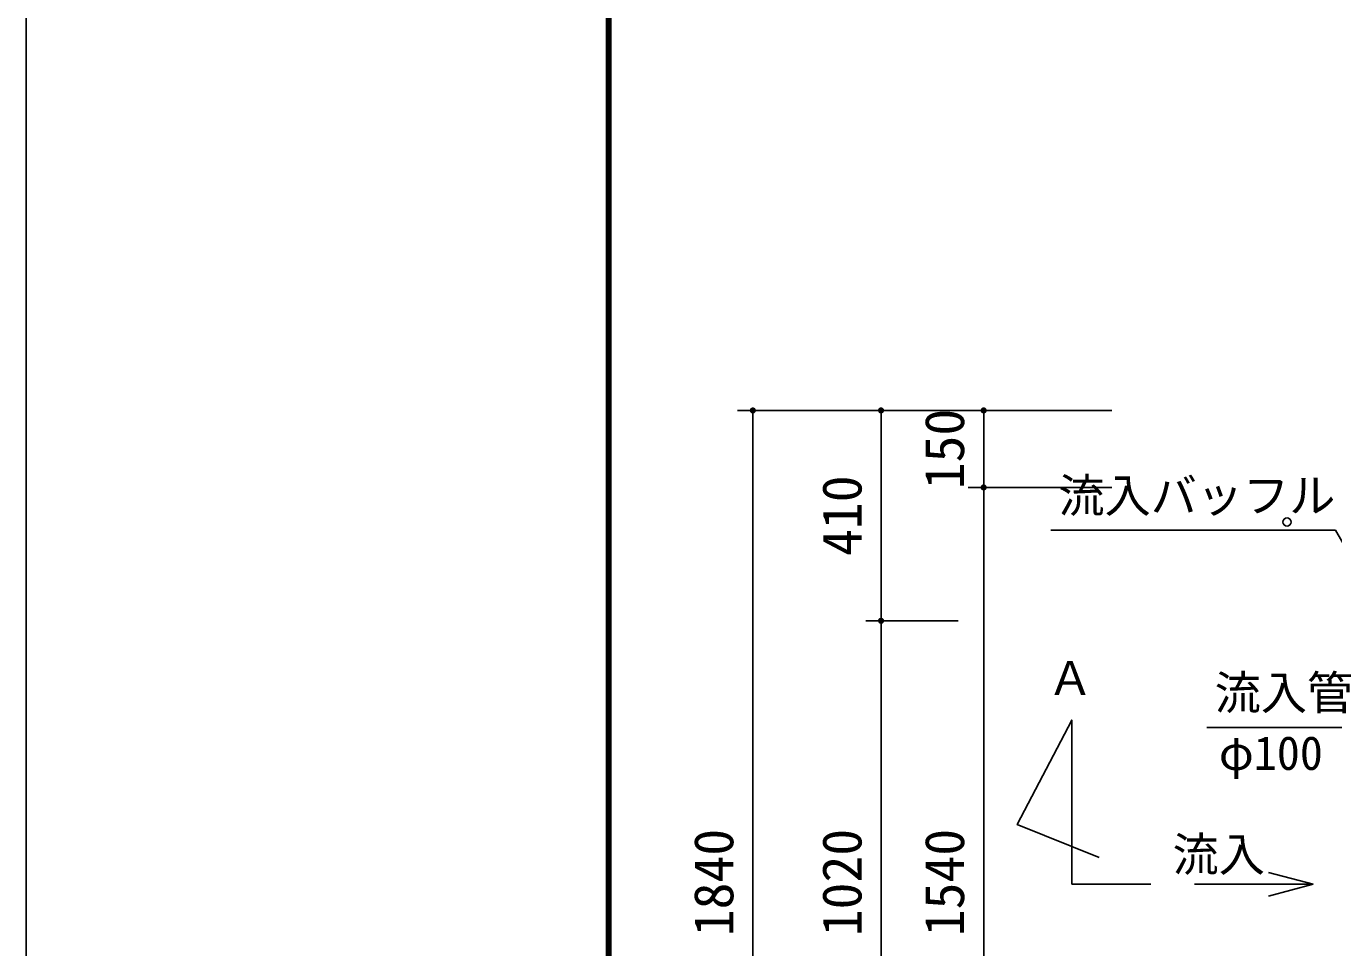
# Model space of a CAD drawing. Units: millimetres, scale not verified. Extents: x -8910 to 8910, y -6308 to 6308.
# Drawn here: x -8910 to -6361, y 936 to 2733 of the extents above; entities that cross this region are included whole.
import ezdxf
from ezdxf.enums import TextEntityAlignment as Align

# ---------------------------------------------------------------- set-up
doc = ezdxf.new("R2010")
doc.units = ezdxf.units.MM
doc.header["$LTSCALE"] = 30
for name, color, linetype, lineweight in [('0-3_空気管', 3, 'Continuous', 25), ('0-5_製作', 5, 'Continuous', 25), ('0-A_寸法', 5, 'Continuous', 25), ('0-C_図面枠', 7, 'Continuous', 25), ('0-D_Axis_waku', 7, 'Continuous', 25)]:
    doc.layers.add(name, color=color, linetype=linetype, lineweight=lineweight)
doc.styles.add('ＭＳ ゴシック', font='')
doc.styles.get('ＭＳ ゴシック').set_extended_font_data('MS Gothic')

msp = doc.modelspace()

# ---------------------------------------------------------------- linework, layer by layer
at = {"layer": '0-3_空気管', "color": 2}
for p, q in [((-7493.28, 1983.78), (-7493.28, 143.78)), ((-7043.28, 1983.78), (-7043.28, 1833.78)), ((-7043.28, 1833.78), (-7043.28, 293.78))]:
    msp.add_line(p, q, dxfattribs=at)
at = {"layer": '0-3_空気管', "color": 4}
for p, q in [((-6401.23, 1060.08), (-6488.16, 1083.38)), ((-6632.42, 1060.08), (-6407.46, 1060.08)), ((-6401.23, 1060.08), (-6488.16, 1036.79))]:
    msp.add_line(p, q, dxfattribs=at)
at = {"layer": '0-3_空気管'}
msp.add_line((-6717.19, 1060.08), (-6871.55, 1060.08), dxfattribs=at)
for points in [[(-6028.46, 1180.13), (-6357.6, 1750.22), (-6912.6, 1750.22)], [(-6871.55, 1060.08), (-6871.55, 1380.09), (-6977.88, 1176.43), (-6818.27, 1112.46)], [(-6164.06, 1090.67), (-6322.97, 1365.91), (-6607.97, 1365.91)]]:
    msp.add_lwpolyline(points, dxfattribs=at)
msp.add_circle((-6451.9, 1766.3), 8, dxfattribs=at)
at = {"layer": '0-5_製作', "color": 2}
for p, q in [((-7523.28, 1983.78), (-7043.28, 1983.78)), ((-7073.28, 1983.78), (-6793.73, 1983.78)), ((-7073.28, 1833.78), (-6793.73, 1833.78))]:
    msp.add_line(p, q, dxfattribs=at)
at = {"layer": '0-5_製作'}
for points in [[(-7496.81, 1988.64), (-7493.28, 1983.78), (-7497.39, 1988.16)], [(-7496.17, 1989.04), (-7493.28, 1983.78), (-7496.81, 1988.64)], [(-7495.49, 1989.36), (-7493.28, 1983.78), (-7496.17, 1989.04)], [(-7494.78, 1989.6), (-7493.28, 1983.78), (-7495.49, 1989.36)], [(-7494.04, 1989.74), (-7493.28, 1983.78), (-7494.78, 1989.6)], [(-7493.28, 1989.78), (-7493.28, 1983.78), (-7494.04, 1989.74)], [(-7492.91, 1989.77), (-7493.28, 1983.78), (-7493.28, 1989.78)], [(-7492.16, 1989.68), (-7493.28, 1983.78), (-7492.91, 1989.77)], [(-7491.43, 1989.49), (-7493.28, 1983.78), (-7492.16, 1989.68)], [(-7491.43, 1989.49), (-7487.28, 1983.78), (-7493.28, 1983.78)], [(-7490.73, 1989.21), (-7487.28, 1983.78), (-7491.43, 1989.49)], [(-7490.07, 1988.85), (-7487.28, 1983.78), (-7490.73, 1989.21)], [(-7489.46, 1988.41), (-7487.28, 1983.78), (-7490.07, 1988.85)], [(-7046.81, 1988.64), (-7043.28, 1983.78), (-7047.39, 1988.16)], [(-7046.17, 1989.04), (-7043.28, 1983.78), (-7046.81, 1988.64)], [(-7045.49, 1989.36), (-7043.28, 1983.78), (-7046.17, 1989.04)], [(-7044.78, 1989.6), (-7043.28, 1983.78), (-7045.49, 1989.36)], [(-7044.04, 1989.74), (-7043.28, 1983.78), (-7044.78, 1989.6)], [(-7043.28, 1989.78), (-7043.28, 1983.78), (-7044.04, 1989.74)], [(-7042.91, 1989.77), (-7043.28, 1983.78), (-7043.28, 1989.78)], [(-7042.16, 1989.68), (-7043.28, 1983.78), (-7042.91, 1989.77)], [(-7041.43, 1989.49), (-7043.28, 1983.78), (-7042.16, 1989.68)], [(-7041.43, 1989.49), (-7037.28, 1983.78), (-7043.28, 1983.78)], [(-7040.73, 1989.21), (-7037.28, 1983.78), (-7041.43, 1989.49)], [(-7040.07, 1988.85), (-7037.28, 1983.78), (-7040.73, 1989.21)], [(-7039.46, 1988.41), (-7037.28, 1983.78), (-7040.07, 1988.85)], [(-7498.35, 1987), (-7499.28, 1983.78), (-7499.27, 1984.16)], [(-7498.35, 1987), (-7493.28, 1983.78), (-7499.28, 1983.78)], [(-7493.28, 1983.78), (-7499.24, 1983.03), (-7499.28, 1983.78)], [(-7498.35, 1987), (-7499.27, 1984.16), (-7498.71, 1986.34)], [(-7498.71, 1986.34), (-7499.27, 1984.16), (-7499.18, 1984.91)], [(-7493.28, 1983.78), (-7499.1, 1982.29), (-7499.24, 1983.03)], [(-7498.71, 1986.34), (-7499.18, 1984.91), (-7498.99, 1985.64)], [(-7493.28, 1983.78), (-7498.86, 1981.57), (-7499.1, 1982.29)], [(-7493.28, 1983.78), (-7498.54, 1980.89), (-7498.86, 1981.57)], [(-7493.28, 1983.78), (-7498.14, 1980.26), (-7498.54, 1980.89)], [(-7497.91, 1987.61), (-7493.28, 1983.78), (-7498.35, 1987)], [(-7493.28, 1983.78), (-7497.66, 1979.68), (-7498.14, 1980.26)], [(-7497.39, 1988.16), (-7493.28, 1983.78), (-7497.91, 1987.61)], [(-7493.28, 1983.78), (-7497.11, 1979.16), (-7497.66, 1979.68)], [(-7493.28, 1983.78), (-7496.5, 1978.72), (-7497.11, 1979.16)], [(-7493.28, 1983.78), (-7495.84, 1978.35), (-7496.5, 1978.72)], [(-7493.28, 1983.78), (-7495.14, 1978.08), (-7495.84, 1978.35)], [(-7493.28, 1983.78), (-7494.41, 1977.89), (-7495.14, 1978.08)], [(-7493.28, 1977.78), (-7494.41, 1977.89), (-7493.28, 1983.78)], [(-7493.28, 1977.78), (-7493.66, 1977.8), (-7494.41, 1977.89)], [(-7487.28, 1983.78), (-7493.28, 1977.78), (-7493.28, 1983.78)], [(-7487.28, 1983.78), (-7492.53, 1977.83), (-7493.28, 1977.78)], [(-7487.28, 1983.78), (-7491.79, 1977.97), (-7492.53, 1977.83)], [(-7487.28, 1983.78), (-7491.07, 1978.2), (-7491.79, 1977.97)], [(-7487.28, 1983.78), (-7490.39, 1978.53), (-7491.07, 1978.2)], [(-7487.28, 1983.78), (-7489.76, 1978.93), (-7490.39, 1978.53)], [(-7487.28, 1983.78), (-7489.18, 1979.41), (-7489.76, 1978.93)], [(-7488.91, 1987.89), (-7487.28, 1983.78), (-7489.46, 1988.41)], [(-7487.28, 1983.78), (-7488.66, 1979.96), (-7489.18, 1979.41)], [(-7488.43, 1987.31), (-7487.28, 1983.78), (-7488.91, 1987.89)], [(-7487.28, 1983.78), (-7488.22, 1980.57), (-7488.66, 1979.96)], [(-7488.03, 1986.67), (-7487.28, 1983.78), (-7488.43, 1987.31)], [(-7487.28, 1983.78), (-7487.85, 1981.23), (-7488.22, 1980.57)], [(-7487.7, 1985.99), (-7487.28, 1983.78), (-7488.03, 1986.67)], [(-7487.3, 1983.41), (-7487.85, 1981.23), (-7487.28, 1983.78)], [(-7487.39, 1982.66), (-7487.85, 1981.23), (-7487.3, 1983.41)], [(-7487.39, 1982.66), (-7487.58, 1981.93), (-7487.85, 1981.23)], [(-7487.47, 1985.28), (-7487.28, 1983.78), (-7487.7, 1985.99)], [(-7487.33, 1984.54), (-7487.28, 1983.78), (-7487.47, 1985.28)], [(-7048.35, 1987), (-7049.28, 1983.78), (-7049.27, 1984.16)], [(-7048.35, 1987), (-7043.28, 1983.78), (-7049.28, 1983.78)], [(-7043.28, 1983.78), (-7049.24, 1983.03), (-7049.28, 1983.78)], [(-7048.35, 1987), (-7049.27, 1984.16), (-7048.71, 1986.34)], [(-7048.71, 1986.34), (-7049.27, 1984.16), (-7049.18, 1984.91)], [(-7043.28, 1983.78), (-7049.1, 1982.29), (-7049.24, 1983.03)], [(-7048.71, 1986.34), (-7049.18, 1984.91), (-7048.99, 1985.64)], [(-7043.28, 1983.78), (-7048.86, 1981.57), (-7049.1, 1982.29)], [(-7043.28, 1983.78), (-7048.54, 1980.89), (-7048.86, 1981.57)], [(-7043.28, 1983.78), (-7048.14, 1980.26), (-7048.54, 1980.89)], [(-7047.91, 1987.61), (-7043.28, 1983.78), (-7048.35, 1987)], [(-7043.28, 1983.78), (-7047.66, 1979.68), (-7048.14, 1980.26)], [(-7047.39, 1988.16), (-7043.28, 1983.78), (-7047.91, 1987.61)], [(-7043.28, 1983.78), (-7047.11, 1979.16), (-7047.66, 1979.68)], [(-7043.28, 1983.78), (-7046.5, 1978.72), (-7047.11, 1979.16)], [(-7043.28, 1983.78), (-7045.84, 1978.35), (-7046.5, 1978.72)], [(-7043.28, 1983.78), (-7045.14, 1978.08), (-7045.84, 1978.35)], [(-7043.28, 1983.78), (-7044.41, 1977.89), (-7045.14, 1978.08)], [(-7043.28, 1977.78), (-7044.41, 1977.89), (-7043.28, 1983.78)], [(-7043.28, 1977.78), (-7043.66, 1977.8), (-7044.41, 1977.89)], [(-7037.28, 1983.78), (-7043.28, 1977.78), (-7043.28, 1983.78)], [(-7037.28, 1983.78), (-7042.53, 1977.83), (-7043.28, 1977.78)], [(-7037.28, 1983.78), (-7041.79, 1977.97), (-7042.53, 1977.83)], [(-7037.28, 1983.78), (-7041.07, 1978.2), (-7041.79, 1977.97)], [(-7037.28, 1983.78), (-7040.39, 1978.53), (-7041.07, 1978.2)], [(-7037.28, 1983.78), (-7039.76, 1978.93), (-7040.39, 1978.53)], [(-7037.28, 1983.78), (-7039.18, 1979.41), (-7039.76, 1978.93)], [(-7038.91, 1987.89), (-7037.28, 1983.78), (-7039.46, 1988.41)], [(-7037.28, 1983.78), (-7038.66, 1979.96), (-7039.18, 1979.41)], [(-7038.43, 1987.31), (-7037.28, 1983.78), (-7038.91, 1987.89)], [(-7037.28, 1983.78), (-7038.22, 1980.57), (-7038.66, 1979.96)], [(-7038.03, 1986.67), (-7037.28, 1983.78), (-7038.43, 1987.31)], [(-7037.28, 1983.78), (-7037.85, 1981.23), (-7038.22, 1980.57)], [(-7037.7, 1985.99), (-7037.28, 1983.78), (-7038.03, 1986.67)], [(-7037.3, 1983.41), (-7037.85, 1981.23), (-7037.28, 1983.78)], [(-7037.39, 1982.66), (-7037.85, 1981.23), (-7037.3, 1983.41)], [(-7037.39, 1982.66), (-7037.58, 1981.93), (-7037.85, 1981.23)], [(-7037.47, 1985.28), (-7037.28, 1983.78), (-7037.7, 1985.99)], [(-7037.33, 1984.54), (-7037.28, 1983.78), (-7037.47, 1985.28)], [(-7048.35, 1837), (-7049.28, 1833.78), (-7049.27, 1834.16)], [(-7048.35, 1837), (-7043.28, 1833.78), (-7049.28, 1833.78)], [(-7048.35, 1837), (-7049.27, 1834.16), (-7048.71, 1836.34)], [(-7048.71, 1836.34), (-7049.27, 1834.16), (-7049.18, 1834.91)], [(-7048.71, 1836.34), (-7049.18, 1834.91), (-7048.99, 1835.64)], [(-7047.91, 1837.61), (-7043.28, 1833.78), (-7048.35, 1837)], [(-7047.39, 1838.16), (-7043.28, 1833.78), (-7047.91, 1837.61)], [(-7046.81, 1838.64), (-7043.28, 1833.78), (-7047.39, 1838.16)], [(-7046.17, 1839.04), (-7043.28, 1833.78), (-7046.81, 1838.64)], [(-7045.49, 1839.36), (-7043.28, 1833.78), (-7046.17, 1839.04)], [(-7044.78, 1839.59), (-7043.28, 1833.78), (-7045.49, 1839.36)], [(-7044.04, 1839.74), (-7043.28, 1833.78), (-7044.78, 1839.59)], [(-7043.28, 1839.78), (-7043.28, 1833.78), (-7044.04, 1839.74)], [(-7042.91, 1839.77), (-7043.28, 1833.78), (-7043.28, 1839.78)], [(-7042.16, 1839.68), (-7043.28, 1833.78), (-7042.91, 1839.77)], [(-7041.43, 1839.49), (-7043.28, 1833.78), (-7042.16, 1839.68)], [(-7041.43, 1839.49), (-7037.28, 1833.78), (-7043.28, 1833.78)], [(-7040.73, 1839.21), (-7037.28, 1833.78), (-7041.43, 1839.49)], [(-7040.07, 1838.85), (-7037.28, 1833.78), (-7040.73, 1839.21)], [(-7039.46, 1838.41), (-7037.28, 1833.78), (-7040.07, 1838.85)], [(-7038.91, 1837.89), (-7037.28, 1833.78), (-7039.46, 1838.41)], [(-7038.43, 1837.31), (-7037.28, 1833.78), (-7038.91, 1837.89)], [(-7038.03, 1836.67), (-7037.28, 1833.78), (-7038.43, 1837.31)], [(-7037.7, 1835.99), (-7037.28, 1833.78), (-7038.03, 1836.67)], [(-7037.47, 1835.28), (-7037.28, 1833.78), (-7037.7, 1835.99)], [(-7043.28, 1833.78), (-7049.24, 1833.03), (-7049.28, 1833.78)], [(-7043.28, 1833.78), (-7049.1, 1832.29), (-7049.24, 1833.03)], [(-7043.28, 1833.78), (-7048.86, 1831.57), (-7049.1, 1832.29)], [(-7043.28, 1833.78), (-7048.54, 1830.89), (-7048.86, 1831.57)], [(-7043.28, 1833.78), (-7048.14, 1830.26), (-7048.54, 1830.89)], [(-7043.28, 1833.78), (-7047.66, 1829.68), (-7048.14, 1830.26)], [(-7043.28, 1833.78), (-7047.11, 1829.16), (-7047.66, 1829.68)], [(-7043.28, 1833.78), (-7046.5, 1828.72), (-7047.11, 1829.16)], [(-7043.28, 1833.78), (-7045.84, 1828.35), (-7046.5, 1828.72)], [(-7043.28, 1833.78), (-7045.14, 1828.08), (-7045.84, 1828.35)], [(-7043.28, 1833.78), (-7044.41, 1827.89), (-7045.14, 1828.08)], [(-7043.28, 1827.78), (-7044.41, 1827.89), (-7043.28, 1833.78)], [(-7043.28, 1827.78), (-7043.66, 1827.8), (-7044.41, 1827.89)], [(-7037.28, 1833.78), (-7043.28, 1827.78), (-7043.28, 1833.78)], [(-7037.28, 1833.78), (-7042.53, 1827.83), (-7043.28, 1827.78)], [(-7037.28, 1833.78), (-7041.79, 1827.97), (-7042.53, 1827.83)], [(-7037.28, 1833.78), (-7041.07, 1828.2), (-7041.79, 1827.97)], [(-7037.28, 1833.78), (-7040.39, 1828.53), (-7041.07, 1828.2)], [(-7037.28, 1833.78), (-7039.76, 1828.93), (-7040.39, 1828.53)], [(-7037.28, 1833.78), (-7039.18, 1829.41), (-7039.76, 1828.93)], [(-7037.28, 1833.78), (-7038.66, 1829.96), (-7039.18, 1829.41)], [(-7037.28, 1833.78), (-7038.22, 1830.57), (-7038.66, 1829.96)], [(-7037.28, 1833.78), (-7037.85, 1831.23), (-7038.22, 1830.57)], [(-7037.3, 1833.41), (-7037.85, 1831.23), (-7037.28, 1833.78)], [(-7037.39, 1832.66), (-7037.85, 1831.23), (-7037.3, 1833.41)], [(-7037.39, 1832.66), (-7037.58, 1831.93), (-7037.85, 1831.23)], [(-7037.33, 1834.54), (-7037.28, 1833.78), (-7037.47, 1835.28)]]:
    msp.add_solid(points, dxfattribs=at)
at = {"layer": '0-A_寸法', "color": 2}
for p, q in [((-7273.28, 1983.78), (-7043.28, 1983.78)), ((-7243.28, 1983.78), (-7243.28, 1573.78)), ((-7273.28, 1573.78), (-7093.04, 1573.78)), ((-7243.28, 1573.78), (-7243.28, 553.78))]:
    msp.add_line(p, q, dxfattribs=at)
at = {"layer": '0-A_寸法'}
for points in [[(-7246.81, 1988.64), (-7243.28, 1983.78), (-7247.39, 1988.16)], [(-7246.17, 1989.04), (-7243.28, 1983.78), (-7246.81, 1988.64)], [(-7245.49, 1989.36), (-7243.28, 1983.78), (-7246.17, 1989.04)], [(-7244.78, 1989.6), (-7243.28, 1983.78), (-7245.49, 1989.36)], [(-7244.04, 1989.74), (-7243.28, 1983.78), (-7244.78, 1989.6)], [(-7243.28, 1989.78), (-7243.28, 1983.78), (-7244.04, 1989.74)], [(-7242.91, 1989.77), (-7243.28, 1983.78), (-7243.28, 1989.78)], [(-7242.16, 1989.68), (-7243.28, 1983.78), (-7242.91, 1989.77)], [(-7241.43, 1989.49), (-7243.28, 1983.78), (-7242.16, 1989.68)], [(-7241.43, 1989.49), (-7237.28, 1983.78), (-7243.28, 1983.78)], [(-7240.73, 1989.21), (-7237.28, 1983.78), (-7241.43, 1989.49)], [(-7240.07, 1988.85), (-7237.28, 1983.78), (-7240.73, 1989.21)], [(-7239.46, 1988.41), (-7237.28, 1983.78), (-7240.07, 1988.85)], [(-7248.35, 1987), (-7249.28, 1983.78), (-7249.27, 1984.16)], [(-7248.35, 1987), (-7243.28, 1983.78), (-7249.28, 1983.78)], [(-7243.28, 1983.78), (-7249.24, 1983.03), (-7249.28, 1983.78)], [(-7248.35, 1987), (-7249.27, 1984.16), (-7248.71, 1986.34)], [(-7248.71, 1986.34), (-7249.27, 1984.16), (-7249.18, 1984.91)], [(-7243.28, 1983.78), (-7249.1, 1982.29), (-7249.24, 1983.03)], [(-7248.71, 1986.34), (-7249.18, 1984.91), (-7248.99, 1985.64)], [(-7243.28, 1983.78), (-7248.86, 1981.57), (-7249.1, 1982.29)], [(-7243.28, 1983.78), (-7248.54, 1980.89), (-7248.86, 1981.57)], [(-7243.28, 1983.78), (-7248.14, 1980.26), (-7248.54, 1980.89)], [(-7247.91, 1987.61), (-7243.28, 1983.78), (-7248.35, 1987)], [(-7243.28, 1983.78), (-7247.66, 1979.68), (-7248.14, 1980.26)], [(-7247.39, 1988.16), (-7243.28, 1983.78), (-7247.91, 1987.61)], [(-7243.28, 1983.78), (-7247.11, 1979.16), (-7247.66, 1979.68)], [(-7243.28, 1983.78), (-7246.5, 1978.72), (-7247.11, 1979.16)], [(-7243.28, 1983.78), (-7245.84, 1978.35), (-7246.5, 1978.72)], [(-7243.28, 1983.78), (-7245.14, 1978.08), (-7245.84, 1978.35)], [(-7243.28, 1983.78), (-7244.41, 1977.89), (-7245.14, 1978.08)], [(-7243.28, 1977.78), (-7244.41, 1977.89), (-7243.28, 1983.78)], [(-7243.28, 1977.78), (-7243.66, 1977.8), (-7244.41, 1977.89)], [(-7237.28, 1983.78), (-7243.28, 1977.78), (-7243.28, 1983.78)], [(-7237.28, 1983.78), (-7242.53, 1977.83), (-7243.28, 1977.78)], [(-7237.28, 1983.78), (-7241.79, 1977.97), (-7242.53, 1977.83)], [(-7237.28, 1983.78), (-7241.07, 1978.2), (-7241.79, 1977.97)], [(-7237.28, 1983.78), (-7240.39, 1978.53), (-7241.07, 1978.2)], [(-7237.28, 1983.78), (-7239.76, 1978.93), (-7240.39, 1978.53)], [(-7237.28, 1983.78), (-7239.18, 1979.41), (-7239.76, 1978.93)], [(-7238.91, 1987.89), (-7237.28, 1983.78), (-7239.46, 1988.41)], [(-7237.28, 1983.78), (-7238.66, 1979.96), (-7239.18, 1979.41)], [(-7238.43, 1987.31), (-7237.28, 1983.78), (-7238.91, 1987.89)], [(-7237.28, 1983.78), (-7238.22, 1980.57), (-7238.66, 1979.96)], [(-7238.03, 1986.67), (-7237.28, 1983.78), (-7238.43, 1987.31)], [(-7237.28, 1983.78), (-7237.85, 1981.23), (-7238.22, 1980.57)], [(-7237.7, 1985.99), (-7237.28, 1983.78), (-7238.03, 1986.67)], [(-7237.3, 1983.41), (-7237.85, 1981.23), (-7237.28, 1983.78)], [(-7237.39, 1982.66), (-7237.85, 1981.23), (-7237.3, 1983.41)], [(-7237.39, 1982.66), (-7237.58, 1981.93), (-7237.85, 1981.23)], [(-7237.47, 1985.28), (-7237.28, 1983.78), (-7237.7, 1985.99)], [(-7237.33, 1984.54), (-7237.28, 1983.78), (-7237.47, 1985.28)], [(-7248.71, 1576.34), (-7249.28, 1573.78), (-7249.27, 1574.16)], [(-7248.71, 1576.34), (-7243.28, 1573.78), (-7249.28, 1573.78)], [(-7243.28, 1573.78), (-7249.24, 1573.03), (-7249.28, 1573.78)], [(-7248.71, 1576.34), (-7249.27, 1574.16), (-7248.99, 1575.64)], [(-7248.99, 1575.64), (-7249.27, 1574.16), (-7249.18, 1574.91)], [(-7243.28, 1573.78), (-7249.1, 1572.29), (-7249.24, 1573.03)], [(-7243.28, 1573.78), (-7248.86, 1571.57), (-7249.1, 1572.29)], [(-7243.28, 1573.78), (-7248.54, 1570.89), (-7248.86, 1571.57)], [(-7248.35, 1577), (-7243.28, 1573.78), (-7248.71, 1576.34)], [(-7243.28, 1573.78), (-7248.14, 1570.26), (-7248.54, 1570.89)], [(-7247.91, 1577.61), (-7243.28, 1573.78), (-7248.35, 1577)], [(-7243.28, 1573.78), (-7247.66, 1569.68), (-7248.14, 1570.26)], [(-7247.39, 1578.16), (-7243.28, 1573.78), (-7247.91, 1577.61)], [(-7243.28, 1573.78), (-7247.11, 1569.16), (-7247.66, 1569.68)], [(-7246.81, 1578.64), (-7243.28, 1573.78), (-7247.39, 1578.16)], [(-7243.28, 1573.78), (-7246.5, 1568.72), (-7247.11, 1569.16)], [(-7246.17, 1579.04), (-7243.28, 1573.78), (-7246.81, 1578.64)], [(-7243.28, 1573.78), (-7245.84, 1568.35), (-7246.5, 1568.72)], [(-7245.49, 1579.36), (-7243.28, 1573.78), (-7246.17, 1579.04)], [(-7243.28, 1573.78), (-7245.14, 1568.08), (-7245.84, 1568.35)], [(-7244.78, 1579.59), (-7243.28, 1573.78), (-7245.49, 1579.36)], [(-7243.28, 1573.78), (-7244.41, 1567.89), (-7245.14, 1568.08)], [(-7244.04, 1579.74), (-7243.28, 1573.78), (-7244.78, 1579.59)], [(-7243.28, 1567.78), (-7244.41, 1567.89), (-7243.28, 1573.78)], [(-7243.28, 1567.78), (-7243.66, 1567.79), (-7244.41, 1567.89)], [(-7243.28, 1579.78), (-7243.28, 1573.78), (-7244.04, 1579.74)], [(-7242.91, 1579.77), (-7243.28, 1573.78), (-7243.28, 1579.78)], [(-7242.16, 1579.68), (-7243.28, 1573.78), (-7242.91, 1579.77)], [(-7241.43, 1579.49), (-7243.28, 1573.78), (-7242.16, 1579.68)], [(-7241.43, 1579.49), (-7237.28, 1573.78), (-7243.28, 1573.78)], [(-7237.28, 1573.78), (-7243.28, 1567.78), (-7243.28, 1573.78)], [(-7237.28, 1573.78), (-7242.53, 1567.83), (-7243.28, 1567.78)], [(-7237.28, 1573.78), (-7241.79, 1567.97), (-7242.53, 1567.83)], [(-7237.28, 1573.78), (-7241.07, 1568.2), (-7241.79, 1567.97)], [(-7240.73, 1579.21), (-7237.28, 1573.78), (-7241.43, 1579.49)], [(-7237.28, 1573.78), (-7240.39, 1568.53), (-7241.07, 1568.2)], [(-7240.07, 1578.85), (-7237.28, 1573.78), (-7240.73, 1579.21)], [(-7237.28, 1573.78), (-7239.76, 1568.93), (-7240.39, 1568.53)], [(-7239.46, 1578.41), (-7237.28, 1573.78), (-7240.07, 1578.85)], [(-7237.28, 1573.78), (-7239.18, 1569.41), (-7239.76, 1568.93)], [(-7238.91, 1577.89), (-7237.28, 1573.78), (-7239.46, 1578.41)], [(-7237.28, 1573.78), (-7238.66, 1569.96), (-7239.18, 1569.41)], [(-7238.43, 1577.31), (-7237.28, 1573.78), (-7238.91, 1577.89)], [(-7237.28, 1573.78), (-7238.22, 1570.57), (-7238.66, 1569.96)], [(-7238.03, 1576.67), (-7237.28, 1573.78), (-7238.43, 1577.31)], [(-7237.28, 1573.78), (-7237.85, 1571.23), (-7238.22, 1570.57)], [(-7237.7, 1575.99), (-7237.28, 1573.78), (-7238.03, 1576.67)], [(-7237.28, 1573.78), (-7237.58, 1571.93), (-7237.85, 1571.23)], [(-7237.47, 1575.28), (-7237.28, 1573.78), (-7237.7, 1575.99)], [(-7237.3, 1573.41), (-7237.58, 1571.93), (-7237.28, 1573.78)], [(-7237.39, 1572.66), (-7237.58, 1571.93), (-7237.3, 1573.41)], [(-7237.33, 1574.53), (-7237.28, 1573.78), (-7237.47, 1575.28)]]:
    msp.add_solid(points, dxfattribs=at)
at = {"layer": '0-C_図面枠'}
msp.add_lwpolyline([(-8910, -6307.5), (-8910, 6307.5), (8910, 6307.5), (8910, -6307.5)], close=True, dxfattribs=at)
at = {"layer": '0-D_Axis_waku'}
for p, q in [((-7778.4, 5769.9), (-7778.4, -5814.9)), ((-7777.8, 5769.3), (-7777.8, -5814.3)), ((-7777.2, 5768.7), (-7777.2, -5813.7)), ((-7776.6, 5768.1), (-7776.6, -5813.1)), ((-7776, 5767.5), (-7776, -5812.5)), ((-7775.4, 5766.9), (-7775.4, -5811.9)), ((-7774.8, 5766.3), (-7774.8, -5811.3)), ((-7774.2, 5765.7), (-7774.2, -5810.7)), ((-7773.6, 5765.1), (-7773.6, -5810.1)), ((-7773, 5764.5), (-7773, -5809.5)), ((-7772.4, 5763.9), (-7772.4, -5808.9)), ((-7771.8, 5763.3), (-7771.8, -5808.3)), ((-7771.2, 5762.7), (-7771.2, -5807.7)), ((-7770.6, 5762.1), (-7770.6, -5807.1)), ((-7770, 5761.5), (-7770, -5806.5))]:
    msp.add_line(p, q, dxfattribs=at)

# ---------------------------------------------------------------- texts
at = {"layer": '0-3_空気管', "color": 4, "style": 'ＭＳ ゴシック'}
for s, p in [('流入バッフル', (-6897.6, 1765.22)), ('Ａ', (-6919.49, 1409.47)), ('流入管', (-6592.97, 1380.91)), ('φ100', (-6584.83, 1263.27)), ('流入', (-6675.05, 1065.73))]:
    msp.add_text(s, height=65.98, dxfattribs=at).set_placement(p, align=Align.BOTTOM_LEFT)
at = {"layer": '0-5_製作', "color": 4, "style": 'ＭＳ ゴシック'}
for s, p in [('150', (-7058.28, 1830.03)), ('1840', (-7508.28, 958.78)), ('1540', (-7058.28, 958.78))]:
    msp.add_text(s, height=76.98, rotation=90, dxfattribs=at).set_placement(p, align=Align.BOTTOM_LEFT)
at = {"layer": '0-A_寸法', "color": 4, "style": 'ＭＳ ゴシック'}
for s, p in [('410', (-7258.28, 1700.03)), ('1020', (-7258.28, 958.78))]:
    msp.add_text(s, height=76.98, rotation=90, dxfattribs=at).set_placement(p, align=Align.BOTTOM_LEFT)

doc.saveas('drawing.dxf')
